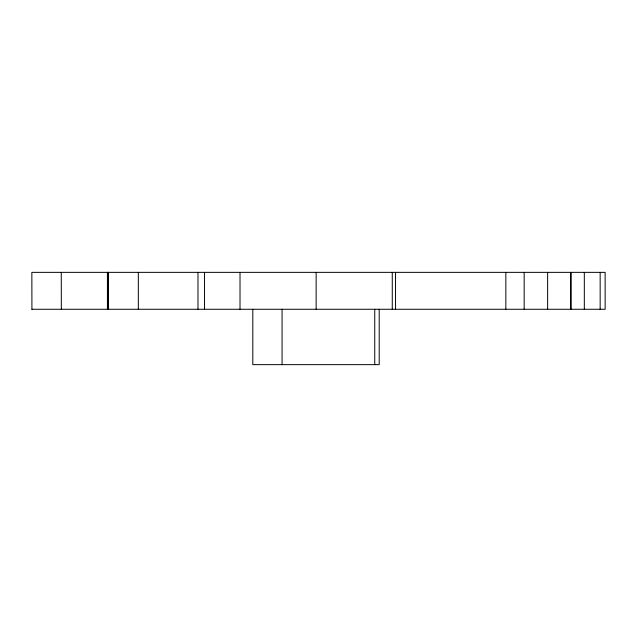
<?xml version="1.0" encoding="UTF-8"?>
<svg xmlns="http://www.w3.org/2000/svg" width="637" height="637" viewBox="0 0 637 637"><rect width="100%" height="100%" fill="white"/><g stroke="black" fill="none" stroke-linecap="round" stroke-linejoin="round"><path stroke-width="0.96" d="M31.85 309.271L605.15 309.271L605.134 272.357L31.85 272.357L31.922 309.271M600.158 272.357L600.158 309.271M584.32 272.357L584.32 309.271M570.919 272.357L570.919 309.271M570.808 272.357L570.808 309.271M547.629 272.357L547.629 309.271M524.171 272.357L524.171 309.271M505.842 272.357L505.842 309.271M395.537 272.357L395.537 309.271M392.273 272.357L392.273 309.271M379.198 309.271L379.198 364.643L252.809 364.643L252.809 309.271M374.747 309.271L374.747 364.643M316.143 272.357L316.143 309.271M282.072 309.271L282.072 364.643M240.014 272.357L240.014 309.271M204.533 272.357L204.533 309.271M197.98 272.357L197.98 309.271M138.333 272.357L138.333 309.271M108.115 272.357L108.115 309.271M107.844 272.357L107.844 309.271M107.701 272.357L107.701 309.271M107.422 272.357L107.422 309.271M61.263 272.357L61.343 309.271"/></g></svg>
